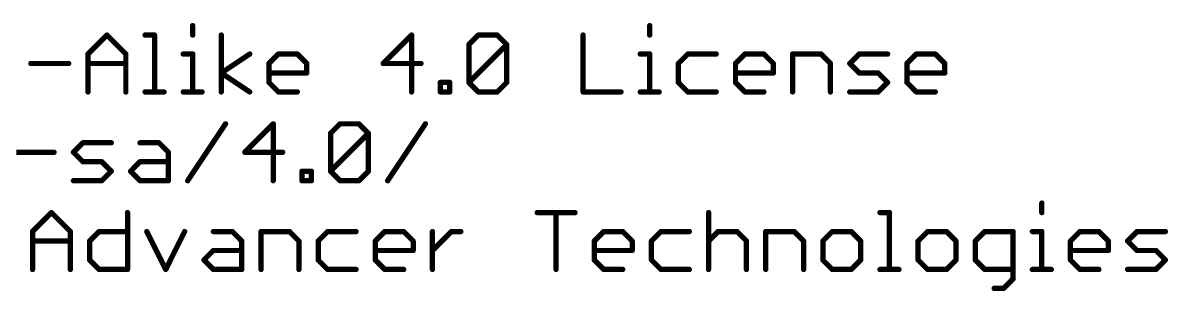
# Model space of a CAD drawing. Extents: x -53 to 60, y -23 to 11.
# Drawn here: x 27.27 to 60.09, y -20.86 to -13.19 of the extents above; entities that cross this region are included whole.
import ezdxf

# ---------------------------------------------------------------- set-up
doc = ezdxf.new("R2010")
doc.units = 0
doc.layers.add('51', color=253, linetype='CONTINUOUS')

msp = doc.modelspace()

# ---------------------------------------------------------------- linework, layer by layer
at = {"layer": '51', "const_width": 0.1524}
for points in [[(32.1395, -13.2656), (32.1395, -13.5368)], [(45.2367, -13.2656), (45.2367, -13.5368)], [(29.1397, -14.0791), (29.6821, -13.5368)], [(29.6821, -13.5368), (30.2244, -14.0791)], [(30.7769, -13.5368), (31.048, -13.5368)], [(31.048, -13.5368), (31.048, -15.1638)], [(32.9598, -15.1638), (32.9598, -13.5368)], [(38.4119, -13.5368), (37.5984, -14.3503)], [(38.4119, -15.1638), (38.4119, -13.5368)], [(40.0541, -13.808), (40.3253, -13.5368)], [(40.0541, -14.8926), (40.0541, -13.808)], [(40.0541, -14.8926), (41.1388, -13.808)], [(40.3253, -13.5368), (40.8676, -13.5368)], [(40.8676, -13.5368), (41.1388, -13.808)], [(41.1388, -13.808), (41.1388, -14.8926)], [(43.3284, -13.5368), (43.3284, -15.1638)], [(29.1397, -15.1638), (29.1397, -14.0791)], [(30.2244, -14.0791), (30.2244, -15.1638)], [(31.8683, -14.0791), (32.1395, -14.0791)], [(32.1395, -14.0791), (32.1395, -15.1638)], [(32.9598, -14.6215), (33.7733, -14.0791)], [(34.3241, -14.3503), (34.5952, -14.0791)], [(34.5952, -14.0791), (35.1376, -14.0791)], [(35.1376, -14.0791), (35.4087, -14.3503)], [(44.9656, -14.0791), (45.2367, -14.0791)], [(45.2367, -14.0791), (45.2367, -15.1638)], [(46.3282, -14.0791), (46.057, -14.3503)], [(47.1417, -14.0791), (46.3282, -14.0791)], [(47.6942, -14.3503), (47.9653, -14.0791)], [(47.9653, -14.0791), (48.5077, -14.0791)], [(48.5077, -14.0791), (48.7788, -14.3503)], [(49.3313, -15.1638), (49.3313, -14.0791)], [(49.3313, -14.0791), (50.1448, -14.0791)], [(50.1448, -14.0791), (50.416, -14.3503)], [(50.9685, -14.3503), (51.2396, -14.0791)], [(51.2396, -14.0791), (52.0531, -14.0791)], [(52.6056, -14.3503), (52.8768, -14.0791)], [(52.8768, -14.0791), (53.4191, -14.0791)], [(53.4191, -14.0791), (53.6903, -14.3503)], [(27.5026, -14.3503), (28.5872, -14.3503)], [(29.1397, -14.3503), (30.2244, -14.3503)], [(34.3241, -14.8926), (34.3241, -14.3503)], [(35.4087, -14.3503), (35.4087, -14.6215)], [(37.5984, -14.3503), (38.683, -14.3503)], [(46.057, -14.3503), (46.057, -14.8926)], [(47.6942, -14.8926), (47.6942, -14.3503)], [(48.7788, -14.3503), (48.7788, -14.6215)], [(50.416, -14.3503), (50.416, -15.1638)], [(51.2396, -14.6215), (50.9685, -14.3503)], [(52.6056, -14.8926), (52.6056, -14.3503)], [(53.6903, -14.3503), (53.6903, -14.6215)], [(33.7733, -15.1638), (32.9598, -14.6215)], [(35.4087, -14.6215), (34.3241, -14.6215)], [(48.7788, -14.6215), (47.6942, -14.6215)], [(51.782, -14.6215), (51.2396, -14.6215)], [(52.0531, -14.8926), (51.782, -14.6215)], [(53.6903, -14.6215), (52.6056, -14.6215)], [(30.7769, -15.1638), (31.3192, -15.1638)], [(31.8683, -15.1638), (32.4107, -15.1638)], [(34.5952, -15.1638), (34.3241, -14.8926)], [(35.1376, -15.1638), (34.5952, -15.1638)], [(39.2355, -15.1638), (39.2355, -14.8926)], [(39.2355, -14.8926), (39.5067, -14.8926)], [(39.5067, -15.1638), (39.2355, -15.1638)], [(39.5067, -14.8926), (39.5067, -15.1638)], [(40.3253, -15.1638), (40.0541, -14.8926)], [(40.8676, -15.1638), (40.3253, -15.1638)], [(41.1388, -14.8926), (40.8676, -15.1638)], [(43.3284, -15.1638), (44.4131, -15.1638)], [(44.9656, -15.1638), (45.5079, -15.1638)], [(46.057, -14.8926), (46.3282, -15.1638)], [(46.3282, -15.1638), (47.1417, -15.1638)], [(47.9653, -15.1638), (47.6942, -14.8926)], [(48.5077, -15.1638), (47.9653, -15.1638)], [(50.9685, -15.1638), (51.782, -15.1638)], [(51.782, -15.1638), (52.0531, -14.8926)], [(52.8768, -15.1638), (52.6056, -14.8926)], [(53.4191, -15.1638), (52.8768, -15.1638)], [(31.9967, -17.7038), (33.0814, -16.0768)], [(34.4474, -16.0768), (33.6339, -16.8903)], [(34.4474, -17.7038), (34.4474, -16.0768)], [(36.0896, -16.348), (36.3608, -16.0768)], [(36.3608, -16.0768), (36.9031, -16.0768)], [(36.9031, -16.0768), (37.1743, -16.348)], [(37.7268, -17.7038), (38.8114, -16.0768)], [(36.0896, -17.4326), (36.0896, -16.348)], [(36.0896, -17.4326), (37.1743, -16.348)], [(37.1743, -16.348), (37.1743, -17.4326)], [(28.7224, -16.8903), (28.9936, -16.6191)], [(28.9936, -16.6191), (29.8071, -16.6191)], [(30.6307, -16.6191), (31.1731, -16.6191)], [(31.1731, -16.6191), (31.4442, -16.8903)], [(27.0853, -16.8903), (28.1699, -16.8903)], [(28.9936, -17.1615), (28.7224, -16.8903)], [(31.4442, -16.8903), (31.4442, -17.7038)], [(33.6339, -16.8903), (34.7185, -16.8903)], [(29.5359, -17.1615), (28.9936, -17.1615)], [(29.8071, -17.4326), (29.5359, -17.1615)], [(29.5359, -17.7038), (29.8071, -17.4326)], [(30.3596, -17.4326), (30.6307, -17.1615)], [(30.6307, -17.7038), (30.3596, -17.4326)], [(30.6307, -17.1615), (31.4442, -17.1615)], [(35.271, -17.7038), (35.271, -17.4326)], [(35.271, -17.4326), (35.5422, -17.4326)], [(35.5422, -17.4326), (35.5422, -17.7038)], [(36.3608, -17.7038), (36.0896, -17.4326)], [(37.1743, -17.4326), (36.9031, -17.7038)], [(28.7224, -17.7038), (29.5359, -17.7038)], [(31.4442, -17.7038), (30.6307, -17.7038)], [(35.5422, -17.7038), (35.271, -17.7038)], [(36.9031, -17.7038), (36.3608, -17.7038)], [(56.4721, -18.3456), (56.4721, -18.6168)], [(27.5507, -19.1591), (28.0931, -18.6168)], [(28.0931, -18.6168), (28.6354, -19.1591)], [(30.2725, -18.6168), (30.2725, -20.2438)], [(42.0123, -18.6168), (43.0969, -18.6168)], [(42.5546, -20.2438), (42.5546, -18.6168)], [(46.9237, -18.6168), (46.9237, -20.2438)], [(51.8352, -18.6168), (52.1064, -18.6168)], [(52.1064, -18.6168), (52.1064, -20.2438)], [(27.5507, -20.2438), (27.5507, -19.1591)], [(27.5507, -19.4303), (28.6354, -19.4303)], [(28.6354, -19.1591), (28.6354, -20.2438)], [(29.1879, -19.4303), (29.4591, -19.1591)], [(29.1879, -19.9726), (29.1879, -19.4303)], [(29.4591, -19.1591), (30.2725, -19.1591)], [(30.825, -19.1591), (31.3674, -20.2438)], [(31.3674, -20.2438), (31.9097, -19.1591)], [(32.7334, -19.1591), (33.2757, -19.1591)], [(33.2757, -19.1591), (33.5469, -19.4303)], [(33.5469, -19.4303), (33.5469, -20.2438)], [(34.0994, -20.2438), (34.0994, -19.1591)], [(34.0994, -19.1591), (34.9128, -19.1591)], [(34.9128, -19.1591), (35.184, -19.4303)], [(35.184, -19.4303), (35.184, -20.2438)], [(36.0077, -19.1591), (35.7365, -19.4303)], [(35.7365, -19.4303), (35.7365, -19.9726)], [(36.8212, -19.1591), (36.0077, -19.1591)], [(37.3737, -19.4303), (37.6448, -19.1591)], [(37.3737, -19.9726), (37.3737, -19.4303)], [(37.6448, -19.1591), (38.1872, -19.1591)], [(38.1872, -19.1591), (38.4583, -19.4303)], [(38.4583, -19.4303), (38.4583, -19.7015)], [(39.0108, -20.2438), (39.0108, -19.1591)], [(39.0108, -19.7015), (39.5532, -19.1591)], [(39.5532, -19.1591), (39.8243, -19.1591)], [(43.6494, -19.4303), (43.9206, -19.1591)], [(43.6494, -19.9726), (43.6494, -19.4303)], [(43.9206, -19.1591), (44.4629, -19.1591)], [(44.4629, -19.1591), (44.7341, -19.4303)], [(44.7341, -19.4303), (44.7341, -19.7015)], [(45.5578, -19.1591), (45.2866, -19.4303)], [(45.2866, -19.4303), (45.2866, -19.9726)], [(46.3713, -19.1591), (45.5578, -19.1591)], [(46.9237, -19.4303), (47.1949, -19.1591)], [(47.1949, -19.1591), (47.7372, -19.1591)], [(47.7372, -19.1591), (48.0084, -19.4303)], [(48.0084, -19.4303), (48.0084, -20.2438)], [(48.5609, -20.2438), (48.5609, -19.1591)], [(48.5609, -19.1591), (49.3744, -19.1591)], [(49.3744, -19.1591), (49.6456, -19.4303)], [(49.6456, -19.4303), (49.6456, -20.2438)], [(50.4692, -19.1591), (50.1981, -19.4303)], [(50.1981, -19.4303), (50.1981, -19.9726)], [(51.0116, -19.1591), (50.4692, -19.1591)], [(51.2827, -19.4303), (51.0116, -19.1591)], [(51.2827, -19.9726), (51.2827, -19.4303)], [(53.1978, -19.1591), (52.9267, -19.4303)], [(52.9267, -19.4303), (52.9267, -19.9726)], [(53.7401, -19.1591), (53.1978, -19.1591)], [(54.0113, -19.4303), (53.7401, -19.1591)], [(54.0113, -19.9726), (54.0113, -19.4303)], [(54.835, -19.1591), (54.5638, -19.4303)], [(54.5638, -19.4303), (54.5638, -19.9726)], [(55.6485, -19.1591), (54.835, -19.1591)], [(55.6485, -20.515), (55.6485, -19.1591)], [(56.201, -19.1591), (56.4721, -19.1591)], [(56.4721, -19.1591), (56.4721, -20.2438)], [(57.2924, -19.4303), (57.5636, -19.1591)], [(57.2924, -19.9726), (57.2924, -19.4303)], [(57.5636, -19.1591), (58.1059, -19.1591)], [(58.1059, -19.1591), (58.3771, -19.4303)], [(58.3771, -19.4303), (58.3771, -19.7015)], [(58.9296, -19.4303), (59.2007, -19.1591)], [(59.2007, -19.7015), (58.9296, -19.4303)], [(59.2007, -19.1591), (60.0142, -19.1591)], [(32.4622, -19.9726), (32.7334, -19.7015)], [(32.7334, -19.7015), (33.5469, -19.7015)], [(38.4583, -19.7015), (37.3737, -19.7015)], [(44.7341, -19.7015), (43.6494, -19.7015)], [(58.3771, -19.7015), (57.2924, -19.7015)], [(59.7431, -19.7015), (59.2007, -19.7015)], [(60.0142, -19.9726), (59.7431, -19.7015)], [(29.4591, -20.2438), (29.1879, -19.9726)], [(32.7334, -20.2438), (32.4622, -19.9726)], [(35.7365, -19.9726), (36.0077, -20.2438)], [(37.6448, -20.2438), (37.3737, -19.9726)], [(43.9206, -20.2438), (43.6494, -19.9726)], [(45.2866, -19.9726), (45.5578, -20.2438)], [(50.1981, -19.9726), (50.4692, -20.2438)], [(51.0116, -20.2438), (51.2827, -19.9726)], [(52.9267, -19.9726), (53.1978, -20.2438)], [(53.7401, -20.2438), (54.0113, -19.9726)], [(54.5638, -19.9726), (54.835, -20.2438)], [(57.5636, -20.2438), (57.2924, -19.9726)], [(59.7431, -20.2438), (60.0142, -19.9726)], [(30.2725, -20.2438), (29.4591, -20.2438)], [(33.5469, -20.2438), (32.7334, -20.2438)], [(36.0077, -20.2438), (36.8212, -20.2438)], [(38.1872, -20.2438), (37.6448, -20.2438)], [(44.4629, -20.2438), (43.9206, -20.2438)], [(45.5578, -20.2438), (46.3713, -20.2438)], [(50.4692, -20.2438), (51.0116, -20.2438)], [(51.8352, -20.2438), (52.3775, -20.2438)], [(53.1978, -20.2438), (53.7401, -20.2438)], [(54.835, -20.2438), (55.6485, -20.2438)], [(56.201, -20.2438), (56.7433, -20.2438)], [(58.1059, -20.2438), (57.5636, -20.2438)], [(58.9296, -20.2438), (59.7431, -20.2438)], [(55.3773, -20.7861), (55.6485, -20.515)], [(55.1061, -20.7861), (55.3773, -20.7861)]]:
    msp.add_lwpolyline(points, dxfattribs=at)
at = {"layer": '51', "const_width": 0.0762}
for points in [[(32.1776, -13.2656, 1), (32.1014, -13.2656)], [(45.2748, -13.2656, 1), (45.1986, -13.2656)], [(29.709, -13.5099, 1), (29.6551, -13.5638)], [(29.709, -13.5638, 1), (29.6551, -13.5099)], [(30.7769, -13.4987, 1), (30.7769, -13.5749)], [(31.0861, -13.5368, 1), (31.0099, -13.5368)], [(31.048, -13.5749, 1), (31.048, -13.4987)], [(32.1014, -13.5368, 1), (32.1776, -13.5368)], [(32.9979, -13.5368, 1), (32.9217, -13.5368)], [(38.45, -13.5368, 1), (38.3738, -13.5368)], [(38.4388, -13.5638, 1), (38.3849, -13.5099)], [(40.0922, -13.808, 1), (40.016, -13.808)], [(40.0272, -13.781, 1), (40.081, -13.8349)], [(40.3253, -13.4987, 1), (40.3253, -13.5749)], [(40.3522, -13.5638, 1), (40.2983, -13.5099)], [(40.8945, -13.5099, 1), (40.8407, -13.5638)], [(40.8676, -13.5749, 1), (40.8676, -13.4987)], [(41.1769, -13.808, 1), (41.1007, -13.808)], [(41.1657, -13.8349, 1), (41.1118, -13.781)], [(41.1118, -13.8349, 1), (41.1657, -13.781)], [(43.3665, -13.5368, 1), (43.2903, -13.5368)], [(45.1986, -13.5368, 1), (45.2748, -13.5368)], [(29.1778, -14.0791, 1), (29.1016, -14.0791)], [(29.1128, -14.0522, 1), (29.1667, -14.1061)], [(30.2625, -14.0791, 1), (30.1863, -14.0791)], [(30.1974, -14.1061, 1), (30.2513, -14.0522)], [(31.8683, -14.041, 1), (31.8683, -14.1172)], [(32.1776, -14.0791, 1), (32.1014, -14.0791)], [(32.1395, -14.1172, 1), (32.1395, -14.041)], [(33.7944, -14.1108, 1), (33.7521, -14.0474)], [(34.5952, -14.041, 1), (34.5952, -14.1172)], [(34.6222, -14.1061, 1), (34.5683, -14.0522)], [(35.1645, -14.0522, 1), (35.1106, -14.1061)], [(35.1376, -14.1172, 1), (35.1376, -14.041)], [(44.9656, -14.041, 1), (44.9656, -14.1172)], [(45.2748, -14.0791, 1), (45.1986, -14.0791)], [(45.2367, -14.1172, 1), (45.2367, -14.041)], [(46.3282, -14.041, 1), (46.3282, -14.1172)], [(46.3551, -14.1061, 1), (46.3012, -14.0522)], [(47.1417, -14.1172, 1), (47.1417, -14.041)], [(47.9653, -14.041, 1), (47.9653, -14.1172)], [(47.9923, -14.1061, 1), (47.9384, -14.0522)], [(48.5346, -14.0522, 1), (48.4807, -14.1061)], [(48.5077, -14.1172, 1), (48.5077, -14.041)], [(49.3694, -14.0791, 1), (49.2932, -14.0791)], [(49.3313, -14.041, 1), (49.3313, -14.1172)], [(50.1718, -14.0522, 1), (50.1179, -14.1061)], [(50.1448, -14.1172, 1), (50.1448, -14.041)], [(51.2396, -14.041, 1), (51.2396, -14.1172)], [(51.2666, -14.1061, 1), (51.2127, -14.0522)], [(52.0531, -14.1172, 1), (52.0531, -14.041)], [(52.8768, -14.041, 1), (52.8768, -14.1172)], [(52.9037, -14.1061, 1), (52.8499, -14.0522)], [(53.4461, -14.0522, 1), (53.3922, -14.1061)], [(53.4191, -14.1172, 1), (53.4191, -14.041)], [(27.5026, -14.3122, 1), (27.5026, -14.3884)], [(28.5872, -14.3884, 1), (28.5872, -14.3122)], [(29.1397, -14.3122, 1), (29.1397, -14.3884)], [(30.2244, -14.3884, 1), (30.2244, -14.3122)], [(34.3622, -14.3503, 1), (34.286, -14.3503)], [(34.2971, -14.3234, 1), (34.351, -14.3772)], [(35.4468, -14.3503, 1), (35.3706, -14.3503)], [(35.3818, -14.3772, 1), (35.4357, -14.3234)], [(37.5984, -14.3122, 1), (37.5984, -14.3884)], [(37.5714, -14.3234, 1), (37.6253, -14.3772)], [(38.683, -14.3884, 1), (38.683, -14.3122)], [(46.0951, -14.3503, 1), (46.0189, -14.3503)], [(46.0301, -14.3234, 1), (46.084, -14.3772)], [(47.7323, -14.3503, 1), (47.6561, -14.3503)], [(47.6672, -14.3234, 1), (47.7211, -14.3772)], [(48.8169, -14.3503, 1), (48.7407, -14.3503)], [(48.7519, -14.3772, 1), (48.8058, -14.3234)], [(50.4541, -14.3503, 1), (50.3779, -14.3503)], [(50.389, -14.3772, 1), (50.4429, -14.3234)], [(50.9954, -14.3234, 1), (50.9415, -14.3772)], [(50.9415, -14.3234, 1), (50.9954, -14.3772)], [(52.6437, -14.3503, 1), (52.5675, -14.3503)], [(52.5787, -14.3234, 1), (52.6326, -14.3772)], [(53.7284, -14.3503, 1), (53.6522, -14.3503)], [(53.6634, -14.3772, 1), (53.7172, -14.3234)], [(32.9809, -14.5898, 1), (32.9386, -14.6532)], [(32.9386, -14.5898, 1), (32.9809, -14.6532)], [(34.3241, -14.5834, 1), (34.3241, -14.6596)], [(35.3706, -14.6215, 1), (35.4468, -14.6215)], [(35.4087, -14.6596, 1), (35.4087, -14.5834)], [(47.6942, -14.5834, 1), (47.6942, -14.6596)], [(48.7407, -14.6215, 1), (48.8169, -14.6215)], [(48.7788, -14.6596, 1), (48.7788, -14.5834)], [(51.2396, -14.5834, 1), (51.2396, -14.6596)], [(51.2127, -14.6484, 1), (51.2666, -14.5945)], [(51.8089, -14.5945, 1), (51.755, -14.6484)], [(51.782, -14.6596, 1), (51.782, -14.5834)], [(52.6056, -14.5834, 1), (52.6056, -14.6596)], [(53.6522, -14.6215, 1), (53.7284, -14.6215)], [(53.6903, -14.6596, 1), (53.6903, -14.5834)], [(30.7769, -15.1257, 1), (30.7769, -15.2019)], [(31.3192, -15.2019, 1), (31.3192, -15.1257)], [(31.8683, -15.1257, 1), (31.8683, -15.2019)], [(32.4107, -15.2019, 1), (32.4107, -15.1257)], [(33.7521, -15.1955, 1), (33.7944, -15.1321)], [(34.351, -14.8657, 1), (34.2971, -14.9196)], [(34.286, -14.8926, 1), (34.3622, -14.8926)], [(34.5952, -15.1257, 1), (34.5952, -15.2019)], [(35.1376, -15.2019, 1), (35.1376, -15.1257)], [(39.2736, -14.8926, 1), (39.1974, -14.8926)], [(39.2355, -14.8545, 1), (39.2355, -14.9307)], [(39.2355, -15.1257, 1), (39.2355, -15.2019)], [(39.5448, -14.8926, 1), (39.4686, -14.8926)], [(39.5067, -14.9307, 1), (39.5067, -14.8545)], [(39.5067, -15.2019, 1), (39.5067, -15.1257)], [(40.081, -14.8657, 1), (40.0272, -14.9196)], [(40.0272, -14.8657, 1), (40.081, -14.9196)], [(40.016, -14.8926, 1), (40.0922, -14.8926)], [(40.3253, -15.1257, 1), (40.3253, -15.2019)], [(40.8676, -15.2019, 1), (40.8676, -15.1257)], [(41.1007, -14.8926, 1), (41.1769, -14.8926)], [(41.1657, -14.9196, 1), (41.1118, -14.8657)], [(43.3284, -15.1257, 1), (43.3284, -15.2019)], [(44.4131, -15.2019, 1), (44.4131, -15.1257)], [(44.9656, -15.1257, 1), (44.9656, -15.2019)], [(45.5079, -15.2019, 1), (45.5079, -15.1257)], [(46.084, -14.8657, 1), (46.0301, -14.9196)], [(46.0189, -14.8926, 1), (46.0951, -14.8926)], [(46.3282, -15.1257, 1), (46.3282, -15.2019)], [(47.1417, -15.2019, 1), (47.1417, -15.1257)], [(47.7211, -14.8657, 1), (47.6672, -14.9196)], [(47.6561, -14.8926, 1), (47.7323, -14.8926)], [(47.9653, -15.1257, 1), (47.9653, -15.2019)], [(48.5077, -15.2019, 1), (48.5077, -15.1257)], [(50.9685, -15.1257, 1), (50.9685, -15.2019)], [(51.782, -15.2019, 1), (51.782, -15.1257)], [(52.0801, -14.9196, 1), (52.0262, -14.8657)], [(52.0262, -14.9196, 1), (52.0801, -14.8657)], [(52.6326, -14.8657, 1), (52.5787, -14.9196)], [(52.5675, -14.8926, 1), (52.6437, -14.8926)], [(52.8768, -15.1257, 1), (52.8768, -15.2019)], [(53.4191, -15.2019, 1), (53.4191, -15.1257)], [(29.1016, -15.1638, 1), (29.1778, -15.1638)], [(30.1863, -15.1638, 1), (30.2625, -15.1638)], [(31.0099, -15.1638, 1), (31.0861, -15.1638)], [(32.1014, -15.1638, 1), (32.1776, -15.1638)], [(32.9217, -15.1638, 1), (32.9979, -15.1638)], [(34.5683, -15.1907, 1), (34.6222, -15.1369)], [(38.3738, -15.1638, 1), (38.45, -15.1638)], [(39.1974, -15.1638, 1), (39.2736, -15.1638)], [(39.4686, -15.1638, 1), (39.5448, -15.1638)], [(40.2983, -15.1907, 1), (40.3522, -15.1369)], [(40.8407, -15.1369, 1), (40.8945, -15.1907)], [(43.2903, -15.1638, 1), (43.3665, -15.1638)], [(45.1986, -15.1638, 1), (45.2748, -15.1638)], [(46.3012, -15.1907, 1), (46.3551, -15.1369)], [(47.9384, -15.1907, 1), (47.9923, -15.1369)], [(49.2932, -15.1638, 1), (49.3694, -15.1638)], [(50.3779, -15.1638, 1), (50.4541, -15.1638)], [(51.755, -15.1369, 1), (51.8089, -15.1907)], [(52.8499, -15.1907, 1), (52.9037, -15.1369)], [(33.1131, -16.0979, 1), (33.0497, -16.0557)], [(34.4855, -16.0768, 1), (34.4093, -16.0768)], [(34.4743, -16.1038, 1), (34.4204, -16.0499)], [(36.3608, -16.0387, 1), (36.3608, -16.1149)], [(36.3877, -16.1038, 1), (36.3338, -16.0499)], [(36.9301, -16.0499, 1), (36.8762, -16.1038)], [(36.9031, -16.1149, 1), (36.9031, -16.0387)], [(38.8431, -16.0979, 1), (38.7797, -16.0557)], [(36.1277, -16.348, 1), (36.0515, -16.348)], [(36.0627, -16.321, 1), (36.1166, -16.3749)], [(37.2124, -16.348, 1), (37.1362, -16.348)], [(37.2012, -16.3749, 1), (37.1473, -16.321)], [(37.1473, -16.3749, 1), (37.2012, -16.321)], [(28.9936, -16.581, 1), (28.9936, -16.6572)], [(29.0205, -16.6461, 1), (28.9666, -16.5922)], [(29.8071, -16.6572, 1), (29.8071, -16.581)], [(30.6307, -16.581, 1), (30.6307, -16.6572)], [(31.2, -16.5922, 1), (31.1461, -16.6461)], [(31.1731, -16.6572, 1), (31.1731, -16.581)], [(28.1699, -16.9284, 1), (28.1699, -16.8522)], [(28.7494, -16.8634, 1), (28.6955, -16.9172)], [(28.6955, -16.8634, 1), (28.7494, -16.9172)], [(31.4823, -16.8903, 1), (31.4061, -16.8903)], [(31.4173, -16.9172, 1), (31.4712, -16.8634)], [(33.6339, -16.8522, 1), (33.6339, -16.9284)], [(33.6069, -16.8634, 1), (33.6608, -16.9172)], [(34.7185, -16.9284, 1), (34.7185, -16.8522)], [(28.9936, -17.1234, 1), (28.9936, -17.1996)], [(28.9666, -17.1884, 1), (29.0205, -17.1345)], [(29.5629, -17.1345, 1), (29.509, -17.1884)], [(29.5359, -17.1996, 1), (29.5359, -17.1234)], [(29.834, -17.4596, 1), (29.7801, -17.4057)], [(29.7801, -17.4596, 1), (29.834, -17.4057)], [(30.3865, -17.4057, 1), (30.3326, -17.4596)], [(30.3326, -17.4057, 1), (30.3865, -17.4596)], [(30.6307, -17.1234, 1), (30.6307, -17.1996)], [(30.6577, -17.1884, 1), (30.6038, -17.1345)], [(31.4442, -17.1996, 1), (31.4442, -17.1234)], [(35.3091, -17.4326, 1), (35.2329, -17.4326)], [(35.271, -17.3945, 1), (35.271, -17.4707)], [(35.5803, -17.4326, 1), (35.5041, -17.4326)], [(35.5422, -17.4707, 1), (35.5422, -17.3945)], [(36.1166, -17.4057, 1), (36.0627, -17.4596)], [(36.0627, -17.4057, 1), (36.1166, -17.4596)], [(37.2012, -17.4596, 1), (37.1473, -17.4057)], [(28.7224, -17.6657, 1), (28.7224, -17.7419)], [(29.509, -17.6769, 1), (29.5629, -17.7307)], [(29.5359, -17.7419, 1), (29.5359, -17.6657)], [(30.6307, -17.6657, 1), (30.6307, -17.7419)], [(30.6038, -17.7307, 1), (30.6577, -17.6769)], [(31.4061, -17.7038, 1), (31.4823, -17.7038)], [(31.4442, -17.7419, 1), (31.4442, -17.6657)], [(31.965, -17.6827, 1), (32.0284, -17.7249)], [(34.4093, -17.7038, 1), (34.4855, -17.7038)], [(35.271, -17.6657, 1), (35.271, -17.7419)], [(35.2329, -17.7038, 1), (35.3091, -17.7038)], [(35.5041, -17.7038, 1), (35.5803, -17.7038)], [(35.5422, -17.7419, 1), (35.5422, -17.6657)], [(36.0515, -17.4326, 1), (36.1277, -17.4326)], [(36.3608, -17.6657, 1), (36.3608, -17.7419)], [(36.3338, -17.7307, 1), (36.3877, -17.6769)], [(36.8762, -17.6769, 1), (36.9301, -17.7307)], [(36.9031, -17.7419, 1), (36.9031, -17.6657)], [(37.1362, -17.4326, 1), (37.2124, -17.4326)], [(37.6951, -17.6827, 1), (37.7585, -17.7249)], [(56.5102, -18.3456, 1), (56.434, -18.3456)], [(28.12, -18.5899, 1), (28.0661, -18.6438)], [(28.12, -18.6438, 1), (28.0661, -18.5899)], [(30.3106, -18.6168, 1), (30.2344, -18.6168)], [(42.0123, -18.5787, 1), (42.0123, -18.6549)], [(42.5927, -18.6168, 1), (42.5165, -18.6168)], [(43.0969, -18.6549, 1), (43.0969, -18.5787)], [(46.9618, -18.6168, 1), (46.8856, -18.6168)], [(51.8352, -18.5787, 1), (51.8352, -18.6549)], [(52.1445, -18.6168, 1), (52.0683, -18.6168)], [(52.1064, -18.6549, 1), (52.1064, -18.5787)], [(56.434, -18.6168, 1), (56.5102, -18.6168)], [(27.5888, -19.1591, 1), (27.5126, -19.1591)], [(27.5238, -19.1322, 1), (27.5777, -19.1861)], [(27.5507, -19.3922, 1), (27.5507, -19.4684)], [(28.6735, -19.1591, 1), (28.5973, -19.1591)], [(28.6084, -19.1861, 1), (28.6623, -19.1322)], [(28.6354, -19.4684, 1), (28.6354, -19.3922)], [(29.226, -19.4303, 1), (29.1498, -19.4303)], [(29.4591, -19.121, 1), (29.4591, -19.1972)], [(29.486, -19.1861, 1), (29.4321, -19.1322)], [(30.2725, -19.1972, 1), (30.2725, -19.121)], [(30.8591, -19.1421, 1), (30.791, -19.1762)], [(31.9438, -19.1762, 1), (31.8756, -19.1421)], [(32.7334, -19.121, 1), (32.7334, -19.1972)], [(33.3026, -19.1322, 1), (33.2488, -19.1861)], [(33.2757, -19.1972, 1), (33.2757, -19.121)], [(33.585, -19.4303, 1), (33.5088, -19.4303)], [(34.1375, -19.1591, 1), (34.0613, -19.1591)], [(34.0994, -19.121, 1), (34.0994, -19.1972)], [(34.9398, -19.1322, 1), (34.8859, -19.1861)], [(34.9128, -19.1972, 1), (34.9128, -19.121)], [(35.2221, -19.4303, 1), (35.1459, -19.4303)], [(35.7746, -19.4303, 1), (35.6984, -19.4303)], [(36.0077, -19.121, 1), (36.0077, -19.1972)], [(36.0346, -19.1861, 1), (35.9807, -19.1322)], [(36.8212, -19.1972, 1), (36.8212, -19.121)], [(37.4118, -19.4303, 1), (37.3356, -19.4303)], [(37.6448, -19.121, 1), (37.6448, -19.1972)], [(37.6718, -19.1861, 1), (37.6179, -19.1322)], [(38.2141, -19.1322, 1), (38.1602, -19.1861)], [(38.1872, -19.1972, 1), (38.1872, -19.121)], [(38.4964, -19.4303, 1), (38.4202, -19.4303)], [(39.0489, -19.1591, 1), (38.9727, -19.1591)], [(39.5532, -19.121, 1), (39.5532, -19.1972)], [(39.5801, -19.1861, 1), (39.5262, -19.1322)], [(39.8243, -19.1972, 1), (39.8243, -19.121)], [(43.6875, -19.4303, 1), (43.6113, -19.4303)], [(43.9206, -19.121, 1), (43.9206, -19.1972)], [(43.9475, -19.1861, 1), (43.8937, -19.1322)], [(44.4899, -19.1322, 1), (44.436, -19.1861)], [(44.4629, -19.1972, 1), (44.4629, -19.121)], [(44.7722, -19.4303, 1), (44.696, -19.4303)], [(45.3247, -19.4303, 1), (45.2485, -19.4303)], [(45.5578, -19.121, 1), (45.5578, -19.1972)], [(45.5847, -19.1861, 1), (45.5308, -19.1322)], [(46.3713, -19.1972, 1), (46.3713, -19.121)], [(47.1949, -19.121, 1), (47.1949, -19.1972)], [(47.2219, -19.1861, 1), (47.168, -19.1322)], [(47.7642, -19.1322, 1), (47.7103, -19.1861)], [(47.7372, -19.1972, 1), (47.7372, -19.121)], [(48.0465, -19.4303, 1), (47.9703, -19.4303)], [(48.599, -19.1591, 1), (48.5228, -19.1591)], [(48.5609, -19.121, 1), (48.5609, -19.1972)], [(49.4013, -19.1322, 1), (49.3475, -19.1861)], [(49.3744, -19.1972, 1), (49.3744, -19.121)], [(49.6837, -19.4303, 1), (49.6075, -19.4303)], [(50.2362, -19.4303, 1), (50.16, -19.4303)], [(50.4692, -19.121, 1), (50.4692, -19.1972)], [(50.4962, -19.1861, 1), (50.4423, -19.1322)], [(51.0385, -19.1322, 1), (50.9846, -19.1861)], [(51.0116, -19.1972, 1), (51.0116, -19.121)], [(51.3208, -19.4303, 1), (51.2446, -19.4303)], [(52.9648, -19.4303, 1), (52.8886, -19.4303)], [(53.1978, -19.121, 1), (53.1978, -19.1972)], [(53.2248, -19.1861, 1), (53.1709, -19.1322)], [(53.7671, -19.1322, 1), (53.7132, -19.1861)], [(53.7401, -19.1972, 1), (53.7401, -19.121)], [(54.0494, -19.4303, 1), (53.9732, -19.4303)], [(54.6019, -19.4303, 1), (54.5257, -19.4303)], [(54.835, -19.121, 1), (54.835, -19.1972)], [(54.8619, -19.1861, 1), (54.808, -19.1322)], [(55.6866, -19.1591, 1), (55.6104, -19.1591)], [(55.6485, -19.1972, 1), (55.6485, -19.121)], [(56.201, -19.121, 1), (56.201, -19.1972)], [(56.5102, -19.1591, 1), (56.434, -19.1591)], [(56.4721, -19.1972, 1), (56.4721, -19.121)], [(57.3305, -19.4303, 1), (57.2543, -19.4303)], [(57.5636, -19.121, 1), (57.5636, -19.1972)], [(57.5905, -19.1861, 1), (57.5366, -19.1322)], [(58.1328, -19.1322, 1), (58.079, -19.1861)], [(58.1059, -19.1972, 1), (58.1059, -19.121)], [(58.4152, -19.4303, 1), (58.339, -19.4303)], [(58.9565, -19.4034, 1), (58.9026, -19.4572)], [(59.2007, -19.121, 1), (59.2007, -19.1972)], [(59.2277, -19.1861, 1), (59.1738, -19.1322)], [(60.0142, -19.1972, 1), (60.0142, -19.121)], [(29.1609, -19.4034, 1), (29.2148, -19.4572)], [(32.7334, -19.6634, 1), (32.7334, -19.7396)], [(32.7603, -19.7284, 1), (32.7064, -19.6745)], [(33.5199, -19.4572, 1), (33.5738, -19.4034)], [(33.5469, -19.7396, 1), (33.5469, -19.6634)], [(35.1571, -19.4572, 1), (35.211, -19.4034)], [(35.7096, -19.4034, 1), (35.7635, -19.4572)], [(37.3467, -19.4034, 1), (37.4006, -19.4572)], [(37.3737, -19.6634, 1), (37.3737, -19.7396)], [(38.4202, -19.7015, 1), (38.4964, -19.7015)], [(38.4314, -19.4572, 1), (38.4853, -19.4034)], [(38.4583, -19.7396, 1), (38.4583, -19.6634)], [(38.9839, -19.6745, 1), (39.0378, -19.7284)], [(43.6494, -19.6634, 1), (43.6494, -19.7396)], [(43.6225, -19.4034, 1), (43.6764, -19.4572)], [(44.696, -19.7015, 1), (44.7722, -19.7015)], [(44.7072, -19.4572, 1), (44.761, -19.4034)], [(44.7341, -19.7396, 1), (44.7341, -19.6634)], [(45.2596, -19.4034, 1), (45.3135, -19.4572)], [(46.8968, -19.4034, 1), (46.9507, -19.4572)], [(47.9815, -19.4572, 1), (48.0353, -19.4034)], [(49.6186, -19.4572, 1), (49.6725, -19.4034)], [(50.1711, -19.4034, 1), (50.225, -19.4572)], [(51.2558, -19.4572, 1), (51.3097, -19.4034)], [(52.8997, -19.4034, 1), (52.9536, -19.4572)], [(53.9844, -19.4572, 1), (54.0383, -19.4034)], [(54.5369, -19.4034, 1), (54.5908, -19.4572)], [(57.2924, -19.6634, 1), (57.2924, -19.7396)], [(57.2655, -19.4034, 1), (57.3193, -19.4572)], [(58.339, -19.7015, 1), (58.4152, -19.7015)], [(58.3501, -19.4572, 1), (58.404, -19.4034)], [(58.3771, -19.7396, 1), (58.3771, -19.6634)], [(58.9026, -19.4034, 1), (58.9565, -19.4572)], [(59.2007, -19.6634, 1), (59.2007, -19.7396)], [(59.1738, -19.7284, 1), (59.2277, -19.6745)], [(59.77, -19.6745, 1), (59.7161, -19.7284)], [(59.7431, -19.7396, 1), (59.7431, -19.6634)], [(29.2148, -19.9457, 1), (29.1609, -19.9996)], [(29.1498, -19.9726, 1), (29.226, -19.9726)], [(32.4891, -19.9457, 1), (32.4353, -19.9996)], [(32.4353, -19.9457, 1), (32.4891, -19.9996)], [(35.7635, -19.9457, 1), (35.7096, -19.9996)], [(35.6984, -19.9726, 1), (35.7746, -19.9726)], [(37.4006, -19.9457, 1), (37.3467, -19.9996)], [(37.3356, -19.9726, 1), (37.4118, -19.9726)], [(43.6764, -19.9457, 1), (43.6225, -19.9996)], [(43.6113, -19.9726, 1), (43.6875, -19.9726)], [(45.3135, -19.9457, 1), (45.2596, -19.9996)], [(45.2485, -19.9726, 1), (45.3247, -19.9726)], [(50.225, -19.9457, 1), (50.1711, -19.9996)], [(50.16, -19.9726, 1), (50.2362, -19.9726)], [(51.2446, -19.9726, 1), (51.3208, -19.9726)], [(51.3097, -19.9996, 1), (51.2558, -19.9457)], [(52.9536, -19.9457, 1), (52.8997, -19.9996)], [(52.8886, -19.9726, 1), (52.9648, -19.9726)], [(53.9732, -19.9726, 1), (54.0494, -19.9726)], [(54.0383, -19.9996, 1), (53.9844, -19.9457)], [(54.5908, -19.9457, 1), (54.5369, -19.9996)], [(54.5257, -19.9726, 1), (54.6019, -19.9726)], [(57.3193, -19.9457, 1), (57.2655, -19.9996)], [(57.2543, -19.9726, 1), (57.3305, -19.9726)], [(60.0412, -19.9996, 1), (59.9873, -19.9457)], [(59.9873, -19.9996, 1), (60.0412, -19.9457)], [(27.5126, -20.2438, 1), (27.5888, -20.2438)], [(28.5973, -20.2438, 1), (28.6735, -20.2438)], [(29.4591, -20.2057, 1), (29.4591, -20.2819)], [(29.4321, -20.2707, 1), (29.486, -20.2169)], [(30.2344, -20.2438, 1), (30.3106, -20.2438)], [(30.2725, -20.2819, 1), (30.2725, -20.2057)], [(31.3333, -20.2268, 1), (31.4014, -20.2608)], [(31.3333, -20.2608, 1), (31.4014, -20.2268)], [(32.7334, -20.2057, 1), (32.7334, -20.2819)], [(32.7064, -20.2707, 1), (32.7603, -20.2169)], [(33.5088, -20.2438, 1), (33.585, -20.2438)], [(33.5469, -20.2819, 1), (33.5469, -20.2057)], [(34.0613, -20.2438, 1), (34.1375, -20.2438)], [(35.1459, -20.2438, 1), (35.2221, -20.2438)], [(36.0077, -20.2057, 1), (36.0077, -20.2819)], [(35.9807, -20.2707, 1), (36.0346, -20.2169)], [(36.8212, -20.2819, 1), (36.8212, -20.2057)], [(37.6448, -20.2057, 1), (37.6448, -20.2819)], [(37.6179, -20.2707, 1), (37.6718, -20.2169)], [(38.1872, -20.2819, 1), (38.1872, -20.2057)], [(38.9727, -20.2438, 1), (39.0489, -20.2438)], [(42.5165, -20.2438, 1), (42.5927, -20.2438)], [(43.9206, -20.2057, 1), (43.9206, -20.2819)], [(43.8937, -20.2707, 1), (43.9475, -20.2169)], [(44.4629, -20.2819, 1), (44.4629, -20.2057)], [(45.5578, -20.2057, 1), (45.5578, -20.2819)], [(45.5308, -20.2707, 1), (45.5847, -20.2169)], [(46.3713, -20.2819, 1), (46.3713, -20.2057)], [(46.8856, -20.2438, 1), (46.9618, -20.2438)], [(47.9703, -20.2438, 1), (48.0465, -20.2438)], [(48.5228, -20.2438, 1), (48.599, -20.2438)], [(49.6075, -20.2438, 1), (49.6837, -20.2438)], [(50.4692, -20.2057, 1), (50.4692, -20.2819)], [(50.4423, -20.2707, 1), (50.4962, -20.2169)], [(50.9846, -20.2169, 1), (51.0385, -20.2707)], [(51.0116, -20.2819, 1), (51.0116, -20.2057)], [(51.8352, -20.2057, 1), (51.8352, -20.2819)], [(52.0683, -20.2438, 1), (52.1445, -20.2438)], [(52.3775, -20.2819, 1), (52.3775, -20.2057)], [(53.1978, -20.2057, 1), (53.1978, -20.2819)], [(53.1709, -20.2707, 1), (53.2248, -20.2169)], [(53.7132, -20.2169, 1), (53.7671, -20.2707)], [(53.7401, -20.2819, 1), (53.7401, -20.2057)], [(54.835, -20.2057, 1), (54.835, -20.2819)], [(54.808, -20.2707, 1), (54.8619, -20.2169)], [(55.6485, -20.2819, 1), (55.6485, -20.2057)], [(56.201, -20.2057, 1), (56.201, -20.2819)], [(56.434, -20.2438, 1), (56.5102, -20.2438)], [(56.7433, -20.2819, 1), (56.7433, -20.2057)], [(57.5636, -20.2057, 1), (57.5636, -20.2819)], [(57.5366, -20.2707, 1), (57.5905, -20.2169)], [(58.1059, -20.2819, 1), (58.1059, -20.2057)], [(58.9296, -20.2057, 1), (58.9296, -20.2819)], [(59.7161, -20.2169, 1), (59.77, -20.2707)], [(59.7431, -20.2819, 1), (59.7431, -20.2057)], [(55.6104, -20.515, 1), (55.6866, -20.515)], [(55.6754, -20.5419, 1), (55.6215, -20.488)], [(55.1061, -20.748, 1), (55.1061, -20.8242)], [(55.3504, -20.7592, 1), (55.4042, -20.8131)], [(55.3773, -20.8242, 1), (55.3773, -20.748)]]:
    msp.add_lwpolyline(points, format="xyb", dxfattribs=at)

doc.saveas('drawing.dxf')
